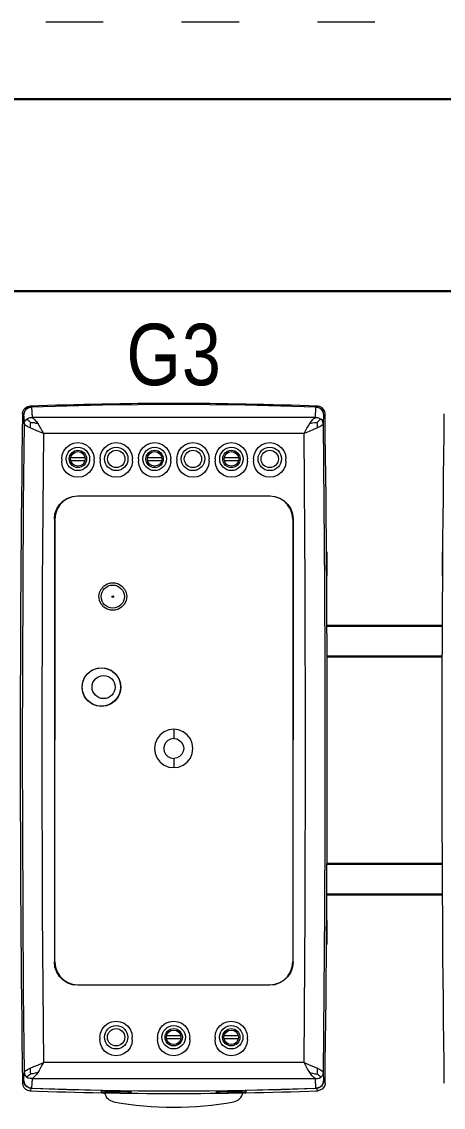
# Model space of a CAD drawing. Header units: millimetres. Extents: x -6000 to 26000, y -6000 to 26000.
# Drawn here: x 93.46 to 101.1, y -2303.55 to -2283.87 of the extents above; entities that cross this region are included whole.
import ezdxf

# ---------------------------------------------------------------- set-up
doc = ezdxf.new("R2010")
doc.units = ezdxf.units.MM
doc.header["$MEASUREMENT"] = 0
for name, color, linetype, lineweight in [('Чертеж и Рисунок_Ном._пера__1', 7, 'Continuous', 15), ('Чертеж и Рисунок_Ном._пера__21', 7, 'Continuous', 30), ('Чертеж и Рисунок_Ном._пера__7', 7, 'Continuous', 15)]:
    doc.layers.add(name, color=color, linetype=linetype, lineweight=lineweight)
doc.styles.add('СГЕНЕРИР_СТИЛЬ_1', font='ARIALN.TTF')

msp = doc.modelspace()

# ---------------------------------------------------------------- linework, layer by layer
at = {"layer": 'Чертеж и Рисунок_Ном._пера__21', "color": 7, "linetype": 'Continuous', "lineweight": 30}
for p, q in [((83.67, -2285.273), (154.569, -2285.273)), ((154.569, -2288.75), (83.67, -2288.75)), ((98.995, -2294.821), (101.082, -2294.821)), ((98.998, -2295.376), (101.084, -2295.376)), ((101.083, -2299.134), (98.996, -2299.134)), ((101.08, -2299.691), (98.993, -2299.691))]:
    msp.add_line(p, q, dxfattribs=at)
at = {"layer": 'Чертеж и Рисунок_Ном._пера__7', "color": 7, "linetype": 'Continuous', "lineweight": 15}
for p, q in [((93.897, -2283.868), (94.94, -2283.868)), ((96.359, -2283.868), (97.403, -2283.868)), ((98.822, -2283.868), (99.865, -2283.868)), ((93.609, -2290.837), (93.637, -2290.85)), ((93.642, -2290.856), (93.651, -2291.044)), ((94.208, -2290.82), (94.208, -2290.828)), ((94.754, -2290.815), (94.754, -2290.806)), ((94.9, -2290.803), (94.9, -2290.812)), ((95.447, -2290.804), (95.447, -2290.795)), ((95.598, -2290.794), (95.598, -2290.802)), ((96.146, -2290.799), (96.146, -2290.791)), ((96.291, -2290.791), (96.291, -2290.799)), ((96.838, -2290.802), (96.838, -2290.794)), ((96.989, -2290.795), (96.99, -2290.804)), ((97.536, -2290.812), (97.537, -2290.803)), ((97.682, -2290.806), (97.683, -2290.815)), ((98.228, -2290.828), (98.229, -2290.82)), ((98.786, -2291.044), (98.795, -2290.856)), ((98.8, -2290.85), (98.827, -2290.837)), ((93.503, -2290.987), (93.475, -2290.974)), ((98.786, -2291.044), (93.651, -2291.044)), ((98.961, -2290.974), (98.934, -2290.987)), ((98.58, -2291.335), (93.856, -2291.335)), ((94.187, -2291.793), (94.188, -2291.834)), ((94.352, -2291.765), (94.61, -2291.765)), ((94.352, -2291.821), (94.61, -2291.821)), ((94.774, -2291.834), (94.774, -2291.793)), ((94.883, -2291.793), (94.883, -2291.834)), ((95.47, -2291.834), (95.47, -2291.793)), ((95.579, -2291.793), (95.579, -2291.834)), ((95.743, -2291.765), (96.001, -2291.765)), ((95.743, -2291.821), (96.001, -2291.821)), ((96.165, -2291.834), (96.165, -2291.793)), ((96.274, -2291.793), (96.274, -2291.834)), ((96.861, -2291.834), (96.861, -2291.793)), ((96.97, -2291.793), (96.97, -2291.834)), ((97.134, -2291.765), (97.392, -2291.765)), ((97.134, -2291.821), (97.392, -2291.821)), ((97.556, -2291.834), (97.556, -2291.793)), ((97.665, -2291.793), (97.665, -2291.834)), ((98.252, -2291.834), (98.252, -2291.793)), ((94.479, -2292.462), (97.957, -2292.462)), ((97.957, -2292.462), (94.479, -2292.469)), ((94.479, -2292.469), (94.479, -2292.462)), ((97.957, -2292.462), (97.957, -2292.469)), ((94.055, -2292.883), (94.062, -2292.887)), ((94.062, -2292.887), (94.055, -2300.912)), ((94.062, -2300.909), (94.062, -2292.887)), ((98.375, -2292.887), (98.382, -2292.883)), ((98.382, -2292.884), (98.375, -2300.909)), ((98.382, -2300.912), (98.382, -2292.884)), ((98.986, -2293.478), (98.991, -2293.478)), ((98.991, -2293.478), (98.991, -2293.915)), ((101.087, -2293.915), (101.087, -2293.478)), ((96.218, -2296.694), (96.218, -2296.861)), ((96.218, -2297.222), (96.218, -2297.389)), ((98.991, -2300.155), (98.991, -2300.592)), ((101.091, -2300.592), (101.087, -2300.592)), ((94.062, -2300.909), (94.055, -2300.913)), ((98.382, -2300.913), (98.375, -2300.909)), ((94.479, -2301.334), (94.479, -2301.327)), ((94.479, -2301.327), (97.957, -2301.327)), ((97.957, -2301.327), (94.479, -2301.334)), ((97.957, -2301.327), (97.957, -2301.334)), ((94.88, -2302.276), (94.88, -2302.318)), ((95.467, -2302.318), (95.467, -2302.276)), ((95.924, -2302.276), (95.923, -2302.318)), ((96.346, -2302.249), (96.088, -2302.249)), ((96.346, -2302.304), (96.088, -2302.304)), ((96.51, -2302.318), (96.51, -2302.276)), ((96.967, -2302.276), (96.967, -2302.318)), ((97.389, -2302.249), (97.131, -2302.249)), ((97.389, -2302.304), (97.131, -2302.304)), ((97.554, -2302.318), (97.554, -2302.276)), ((98.581, -2302.734), (93.856, -2302.734)), ((93.503, -2303.067), (93.51, -2302.919)), ((98.926, -2302.919), (98.933, -2303.067)), ((93.475, -2303.109), (93.503, -2303.067)), ((93.65, -2303.026), (93.643, -2303.198)), ((93.65, -2303.026), (98.786, -2303.026)), ((98.794, -2303.198), (98.786, -2303.026)), ((98.933, -2303.067), (98.961, -2303.109)), ((94.904, -2303.249), (94.903, -2303.275)), ((95.45, -2303.283), (95.449, -2303.258)), ((96.985, -2303.258), (96.984, -2303.283)), ((97.531, -2303.275), (97.53, -2303.25))]:
    msp.add_line(p, q, dxfattribs=at)
at = {"layer": 'Чертеж и Рисунок_Ном._пера__7', "color": 7, "linetype": 'Continuous', "lineweight": 15, "flags": 128}
for points in [[(93.475, -2290.974), (93.482, -2290.933), (93.501, -2290.895), (93.531, -2290.865), (93.568, -2290.845), (93.609, -2290.837)], [(93.503, -2290.987), (93.505, -2290.963), (93.513, -2290.938), (93.525, -2290.914), (93.542, -2290.892)], [(93.545, -2290.895), (93.535, -2290.905), (93.526, -2290.915), (93.519, -2290.927), (93.513, -2290.939), (93.509, -2290.951), (93.506, -2290.963), (93.504, -2290.975), (93.503, -2290.987)], [(93.542, -2290.892), (93.553, -2290.883), (93.564, -2290.874), (93.575, -2290.867), (93.587, -2290.861), (93.6, -2290.857), (93.612, -2290.854), (93.625, -2290.851), (93.637, -2290.85)], [(93.642, -2290.856), (93.617, -2290.858), (93.591, -2290.865), (93.567, -2290.878), (93.545, -2290.895)], [(93.566, -2290.874), (93.555, -2290.881), (93.546, -2290.889)], [(93.551, -2290.888), (93.563, -2290.877)], [(93.571, -2290.872), (93.588, -2290.864), (93.604, -2290.857), (93.62, -2290.854), (93.638, -2290.852)], [(93.637, -2290.85), (94.276, -2290.829), (94.922, -2290.813), (95.569, -2290.804), (95.894, -2290.802), (96.218, -2290.801), (96.543, -2290.802), (96.867, -2290.804), (97.515, -2290.813), (98.16, -2290.829), (98.8, -2290.85)], [(98.795, -2290.856), (98.157, -2290.835), (97.512, -2290.819), (96.866, -2290.81), (96.542, -2290.807), (96.218, -2290.806), (95.894, -2290.807), (95.57, -2290.81), (94.924, -2290.819), (94.28, -2290.835), (93.642, -2290.856)], [(98.892, -2290.895), (98.882, -2290.886), (98.87, -2290.878), (98.858, -2290.871), (98.845, -2290.865), (98.833, -2290.861), (98.82, -2290.858), (98.807, -2290.857), (98.795, -2290.856)], [(98.798, -2290.852), (98.817, -2290.854), (98.833, -2290.857), (98.849, -2290.864), (98.866, -2290.872)], [(98.8, -2290.85), (98.824, -2290.853), (98.849, -2290.861), (98.873, -2290.874), (98.894, -2290.892)], [(98.961, -2290.974), (98.954, -2290.933), (98.935, -2290.895), (98.906, -2290.865), (98.869, -2290.845), (98.827, -2290.837)], [(98.894, -2290.892), (98.885, -2290.884), (98.876, -2290.878), (98.866, -2290.872)], [(98.886, -2290.888), (98.873, -2290.877)], [(98.934, -2290.987), (98.931, -2290.963), (98.923, -2290.939), (98.91, -2290.915), (98.892, -2290.895)], [(98.894, -2290.892), (98.915, -2290.92), (98.929, -2290.952), (98.934, -2290.987)], [(93.51, -2291.15), (93.508, -2291.096), (93.505, -2291.042), (93.503, -2290.987)], [(93.51, -2291.15), (93.516, -2291.12), (93.531, -2291.092), (93.553, -2291.07)], [(93.553, -2291.07), (93.581, -2291.053), (93.614, -2291.044), (93.651, -2291.044)], [(93.621, -2291.131), (93.609, -2291.12), (93.597, -2291.11), (93.587, -2291.101), (93.578, -2291.093), (93.57, -2291.086), (93.557, -2291.074)], [(93.621, -2291.131), (93.616, -2291.154), (93.614, -2291.166), (93.613, -2291.178), (93.613, -2291.202), (93.613, -2291.216), (93.614, -2291.231)], [(93.621, -2291.131), (93.654, -2291.131), (93.67, -2291.133), (93.686, -2291.135), (93.702, -2291.138), (93.718, -2291.142), (93.735, -2291.147), (93.753, -2291.153)], [(93.651, -2291.044), (93.663, -2291.052), (93.676, -2291.061), (93.689, -2291.073), (93.702, -2291.086), (93.715, -2291.1), (93.728, -2291.116), (93.741, -2291.134), (93.753, -2291.153)], [(98.683, -2291.153), (98.696, -2291.134), (98.709, -2291.116), (98.722, -2291.1), (98.735, -2291.086), (98.747, -2291.073), (98.76, -2291.061), (98.773, -2291.052), (98.786, -2291.044)], [(98.683, -2291.153), (98.731, -2291.139), (98.773, -2291.132), (98.816, -2291.131)], [(98.786, -2291.044), (98.822, -2291.044), (98.856, -2291.053), (98.884, -2291.07)], [(98.816, -2291.131), (98.828, -2291.12), (98.839, -2291.11), (98.849, -2291.101), (98.859, -2291.093), (98.867, -2291.086), (98.879, -2291.074)], [(98.823, -2291.231), (98.824, -2291.202), (98.824, -2291.178), (98.821, -2291.154), (98.816, -2291.131)], [(98.926, -2291.15), (98.921, -2291.12), (98.906, -2291.093), (98.884, -2291.07)], [(98.934, -2290.987), (98.931, -2291.042), (98.929, -2291.096), (98.926, -2291.15)], [(93.48, -2297.042), (93.482, -2295.561), (93.488, -2294.082), (93.497, -2292.613), (93.511, -2291.15)], [(93.614, -2291.231), (93.56, -2291.205), (93.524, -2291.178), (93.511, -2291.15)], [(93.856, -2291.335), (93.767, -2291.295), (93.683, -2291.261), (93.614, -2291.231)], [(93.753, -2291.153), (93.779, -2291.193), (93.792, -2291.215), (93.805, -2291.238), (93.83, -2291.285), (93.843, -2291.31), (93.856, -2291.335)], [(98.58, -2291.335), (98.606, -2291.285), (98.632, -2291.238), (98.658, -2291.193), (98.683, -2291.153)], [(98.823, -2291.231), (98.753, -2291.261), (98.67, -2291.295), (98.58, -2291.335)], [(98.926, -2291.15), (98.919, -2291.17), (98.911, -2291.179), (98.9, -2291.189), (98.886, -2291.199), (98.868, -2291.21), (98.847, -2291.22), (98.823, -2291.231)], [(98.926, -2291.15), (98.939, -2292.613), (98.949, -2294.082), (98.955, -2295.561), (98.957, -2297.042)], [(93.856, -2291.335), (93.835, -2294.062), (93.828, -2297.035), (93.835, -2300.007), (93.856, -2302.734)], [(94.187, -2291.792), (94.197, -2291.716), (94.227, -2291.645), (94.272, -2291.585), (94.332, -2291.539), (94.403, -2291.509), (94.48, -2291.498), (94.557, -2291.508), (94.628, -2291.538), (94.688, -2291.584), (94.734, -2291.644), (94.764, -2291.715), (94.774, -2291.792)], [(94.883, -2291.792), (94.893, -2291.716), (94.922, -2291.645), (94.968, -2291.585), (95.028, -2291.539), (95.099, -2291.509), (95.176, -2291.498), (95.253, -2291.508), (95.324, -2291.538), (95.384, -2291.584), (95.43, -2291.644), (95.46, -2291.715), (95.47, -2291.792)], [(95.579, -2291.792), (95.588, -2291.716), (95.618, -2291.645), (95.663, -2291.585), (95.723, -2291.539), (95.794, -2291.509), (95.871, -2291.498), (95.948, -2291.508), (96.019, -2291.538), (96.079, -2291.584), (96.126, -2291.644), (96.155, -2291.715), (96.165, -2291.792)], [(96.274, -2291.792), (96.284, -2291.716), (96.313, -2291.645), (96.359, -2291.585), (96.419, -2291.539), (96.49, -2291.509), (96.567, -2291.498), (96.644, -2291.508), (96.715, -2291.538), (96.775, -2291.584), (96.821, -2291.644), (96.851, -2291.715), (96.861, -2291.792)], [(96.97, -2291.792), (96.98, -2291.716), (97.009, -2291.645), (97.054, -2291.585), (97.115, -2291.539), (97.185, -2291.509), (97.262, -2291.498), (97.339, -2291.508), (97.41, -2291.538), (97.471, -2291.584), (97.517, -2291.644), (97.546, -2291.715), (97.556, -2291.792)], [(97.665, -2291.792), (97.675, -2291.716), (97.704, -2291.645), (97.75, -2291.585), (97.81, -2291.539), (97.881, -2291.509), (97.958, -2291.498), (98.035, -2291.508), (98.106, -2291.538), (98.166, -2291.584), (98.212, -2291.644), (98.242, -2291.715), (98.252, -2291.792)], [(98.581, -2302.734), (98.601, -2300.007), (98.609, -2297.035), (98.601, -2294.062), (98.58, -2291.335)], [(94.774, -2291.834), (94.764, -2291.91), (94.734, -2291.981), (94.688, -2292.041), (94.627, -2292.087), (94.556, -2292.117), (94.481, -2292.126), (94.407, -2292.117), (94.336, -2292.088), (94.275, -2292.042), (94.228, -2291.982), (94.198, -2291.911), (94.187, -2291.834)], [(95.47, -2291.834), (95.459, -2291.91), (95.43, -2291.981), (95.383, -2292.041), (95.322, -2292.087), (95.252, -2292.117), (95.177, -2292.126), (95.102, -2292.117), (95.031, -2292.088), (94.97, -2292.042), (94.924, -2291.982), (94.894, -2291.911), (94.883, -2291.834)], [(96.165, -2291.834), (96.155, -2291.91), (96.125, -2291.981), (96.079, -2292.041), (96.018, -2292.087), (95.947, -2292.117), (95.873, -2292.126), (95.798, -2292.117), (95.727, -2292.088), (95.666, -2292.042), (95.619, -2291.982), (95.589, -2291.911), (95.579, -2291.834)], [(96.861, -2291.834), (96.85, -2291.91), (96.821, -2291.981), (96.774, -2292.041), (96.714, -2292.087), (96.643, -2292.117), (96.568, -2292.126), (96.493, -2292.117), (96.423, -2292.088), (96.362, -2292.042), (96.315, -2291.982), (96.285, -2291.911), (96.274, -2291.834)], [(97.556, -2291.834), (97.546, -2291.91), (97.516, -2291.981), (97.47, -2292.041), (97.409, -2292.087), (97.338, -2292.117), (97.264, -2292.126), (97.189, -2292.117), (97.118, -2292.088), (97.057, -2292.042), (97.01, -2291.982), (96.98, -2291.911), (96.97, -2291.834)], [(98.252, -2291.834), (98.242, -2291.91), (98.212, -2291.981), (98.165, -2292.041), (98.105, -2292.087), (98.034, -2292.117), (97.959, -2292.126), (97.885, -2292.117), (97.814, -2292.088), (97.753, -2292.042), (97.706, -2291.982), (97.676, -2291.911), (97.665, -2291.834)], [(94.055, -2292.884), (94.066, -2292.789), (94.098, -2292.7), (94.148, -2292.621), (94.215, -2292.555), (94.295, -2292.504), (94.385, -2292.473), (94.479, -2292.462)], [(94.479, -2292.469), (94.386, -2292.48), (94.298, -2292.511), (94.219, -2292.56), (94.154, -2292.625), (94.104, -2292.704), (94.073, -2292.792), (94.062, -2292.887)], [(97.957, -2292.462), (98.05, -2292.472), (98.139, -2292.503), (98.219, -2292.552), (98.286, -2292.618), (98.338, -2292.698), (98.37, -2292.787), (98.382, -2292.884)], [(98.375, -2292.887), (98.364, -2292.793), (98.333, -2292.705), (98.283, -2292.626), (98.218, -2292.56), (98.139, -2292.511), (98.051, -2292.48), (97.957, -2292.469)], [(94.863, -2294.288), (94.873, -2294.217), (94.903, -2294.151), (94.95, -2294.098), (95.01, -2294.059), (95.079, -2294.039), (95.149, -2294.039), (95.217, -2294.059), (95.278, -2294.098), (95.324, -2294.151), (95.354, -2294.217), (95.365, -2294.288)], [(95.365, -2294.288), (95.354, -2294.359), (95.325, -2294.424), (95.278, -2294.477), (95.218, -2294.516), (95.15, -2294.536), (95.079, -2294.537), (95.011, -2294.517), (94.95, -2294.478), (94.904, -2294.425), (94.873, -2294.36), (94.863, -2294.288)], [(94.556, -2295.928), (94.568, -2295.837), (94.603, -2295.753), (94.659, -2295.681), (94.731, -2295.625), (94.816, -2295.59), (94.907, -2295.578)], [(94.907, -2295.578), (94.998, -2295.59), (95.082, -2295.625), (95.155, -2295.68), (95.21, -2295.753), (95.246, -2295.837), (95.258, -2295.928)], [(94.907, -2296.279), (94.816, -2296.267), (94.731, -2296.232), (94.659, -2296.177), (94.603, -2296.104), (94.568, -2296.02), (94.556, -2295.928)], [(95.258, -2295.928), (95.246, -2296.019), (95.211, -2296.104), (95.155, -2296.176), (95.083, -2296.232), (94.998, -2296.267), (94.907, -2296.279)], [(96.218, -2296.694), (96.13, -2296.705), (96.045, -2296.74), (95.973, -2296.795), (95.918, -2296.867), (95.883, -2296.951), (95.871, -2297.041), (95.883, -2297.132), (95.917, -2297.216), (95.973, -2297.288), (96.045, -2297.343), (96.129, -2297.378), (96.218, -2297.389)], [(96.218, -2297.389), (96.307, -2297.378), (96.391, -2297.343), (96.464, -2297.288), (96.519, -2297.216), (96.554, -2297.132), (96.566, -2297.042), (96.554, -2296.951), (96.519, -2296.867), (96.464, -2296.795), (96.392, -2296.74), (96.307, -2296.705), (96.218, -2296.694)], [(96.218, -2296.861), (96.162, -2296.87), (96.111, -2296.896), (96.072, -2296.936), (96.046, -2296.985), (96.038, -2297.041), (96.046, -2297.097), (96.071, -2297.147), (96.111, -2297.187), (96.162, -2297.213), (96.218, -2297.222)], [(96.218, -2296.861), (96.273, -2296.869), (96.324, -2296.895), (96.364, -2296.935), (96.39, -2296.985), (96.399, -2297.041), (96.39, -2297.097), (96.365, -2297.147), (96.325, -2297.188), (96.274, -2297.214), (96.218, -2297.222)], [(93.511, -2302.919), (93.497, -2301.456), (93.488, -2299.987), (93.482, -2298.515), (93.48, -2297.042)], [(98.957, -2297.042), (98.955, -2298.515), (98.949, -2299.987), (98.939, -2301.456), (98.926, -2302.919)], [(94.479, -2301.334), (94.386, -2301.324), (94.297, -2301.293), (94.217, -2301.243), (94.15, -2301.177), (94.099, -2301.098), (94.066, -2301.008), (94.055, -2300.912)], [(94.062, -2300.909), (94.073, -2301.003), (94.104, -2301.091), (94.153, -2301.17), (94.219, -2301.235), (94.298, -2301.285), (94.386, -2301.316), (94.479, -2301.327)], [(97.957, -2301.327), (98.05, -2301.316), (98.139, -2301.285), (98.218, -2301.235), (98.284, -2301.169), (98.333, -2301.09), (98.364, -2301.002), (98.375, -2300.909)], [(98.382, -2300.912), (98.37, -2301.008), (98.338, -2301.098), (98.287, -2301.177), (98.22, -2301.243), (98.14, -2301.292), (98.051, -2301.323), (97.957, -2301.334)], [(94.88, -2302.277), (94.89, -2302.2), (94.92, -2302.13), (94.967, -2302.07), (95.027, -2302.023), (95.098, -2301.994), (95.173, -2301.984), (95.248, -2301.994), (95.319, -2302.023), (95.38, -2302.069), (95.426, -2302.129), (95.456, -2302.2), (95.467, -2302.277)], [(95.923, -2302.277), (95.934, -2302.2), (95.964, -2302.13), (96.01, -2302.07), (96.071, -2302.023), (96.142, -2301.994), (96.216, -2301.984), (96.291, -2301.994), (96.362, -2302.023), (96.423, -2302.069), (96.47, -2302.129), (96.5, -2302.2), (96.51, -2302.277)], [(96.967, -2302.277), (96.977, -2302.2), (97.007, -2302.13), (97.053, -2302.07), (97.114, -2302.023), (97.185, -2301.994), (97.26, -2301.984), (97.334, -2301.994), (97.405, -2302.023), (97.466, -2302.069), (97.513, -2302.129), (97.543, -2302.2), (97.554, -2302.277)], [(95.467, -2302.319), (95.457, -2302.395), (95.428, -2302.466), (95.382, -2302.526), (95.322, -2302.573), (95.251, -2302.602), (95.174, -2302.613), (95.097, -2302.603), (95.026, -2302.573), (94.966, -2302.527), (94.92, -2302.467), (94.89, -2302.396), (94.88, -2302.319)], [(96.51, -2302.319), (96.501, -2302.395), (96.471, -2302.466), (96.426, -2302.526), (96.366, -2302.573), (96.295, -2302.602), (96.218, -2302.613), (96.141, -2302.603), (96.07, -2302.573), (96.009, -2302.527), (95.963, -2302.467), (95.933, -2302.396), (95.923, -2302.319)], [(97.554, -2302.319), (97.544, -2302.395), (97.515, -2302.466), (97.469, -2302.526), (97.409, -2302.573), (97.338, -2302.602), (97.261, -2302.613), (97.184, -2302.603), (97.113, -2302.573), (97.053, -2302.527), (97.007, -2302.467), (96.977, -2302.396), (96.967, -2302.319)], [(93.614, -2302.838), (93.683, -2302.809), (93.766, -2302.774), (93.856, -2302.734)], [(93.856, -2302.734), (93.83, -2302.784), (93.805, -2302.831), (93.779, -2302.876), (93.753, -2302.917)], [(98.683, -2302.917), (98.658, -2302.876), (98.645, -2302.854), (98.632, -2302.831), (98.606, -2302.784), (98.593, -2302.759), (98.581, -2302.734)], [(98.581, -2302.734), (98.67, -2302.774), (98.753, -2302.808), (98.823, -2302.838)], [(93.511, -2302.919), (93.517, -2302.899), (93.525, -2302.89), (93.536, -2302.88), (93.551, -2302.87), (93.569, -2302.859), (93.59, -2302.849), (93.614, -2302.838)], [(93.511, -2302.919), (93.516, -2302.949), (93.53, -2302.977), (93.552, -2302.999)], [(93.552, -2302.999), (93.563, -2302.989), (93.578, -2302.976), (93.597, -2302.959), (93.621, -2302.938)], [(93.614, -2302.838), (93.613, -2302.867), (93.613, -2302.891), (93.616, -2302.915), (93.621, -2302.938)], [(93.753, -2302.917), (93.705, -2302.93), (93.663, -2302.937), (93.621, -2302.938)], [(93.753, -2302.917), (93.74, -2302.935), (93.728, -2302.953), (93.715, -2302.969), (93.702, -2302.983), (93.689, -2302.996), (93.676, -2303.008), (93.663, -2303.017), (93.65, -2303.026)], [(98.786, -2303.026), (98.773, -2303.017), (98.76, -2303.008), (98.748, -2302.996), (98.735, -2302.983), (98.722, -2302.969), (98.709, -2302.953), (98.696, -2302.935), (98.683, -2302.917)], [(98.683, -2302.917), (98.731, -2302.93), (98.774, -2302.937), (98.816, -2302.938)], [(98.816, -2302.938), (98.821, -2302.915), (98.823, -2302.903), (98.824, -2302.891), (98.824, -2302.867), (98.824, -2302.854), (98.823, -2302.838)], [(98.884, -2302.999), (98.874, -2302.989), (98.859, -2302.976), (98.85, -2302.968), (98.839, -2302.959), (98.828, -2302.949), (98.816, -2302.938)], [(98.823, -2302.838), (98.877, -2302.864), (98.913, -2302.891), (98.926, -2302.919)], [(98.926, -2302.919), (98.921, -2302.949), (98.906, -2302.977), (98.884, -2302.999)], [(93.475, -2303.109), (93.482, -2303.15), (93.501, -2303.188), (93.531, -2303.218), (93.568, -2303.238), (93.609, -2303.246)], [(93.543, -2303.162), (93.522, -2303.134), (93.508, -2303.101), (93.503, -2303.067)], [(93.503, -2303.067), (93.506, -2303.091), (93.514, -2303.115), (93.527, -2303.138), (93.545, -2303.159)], [(93.65, -2303.026), (93.614, -2303.025), (93.581, -2303.016), (93.552, -2302.999)], [(98.786, -2303.026), (98.823, -2303.025), (98.856, -2303.016), (98.884, -2302.999)], [(98.961, -2303.109), (98.954, -2303.15), (98.935, -2303.188), (98.906, -2303.218), (98.869, -2303.238), (98.828, -2303.246)], [(98.892, -2303.159), (98.901, -2303.149), (98.91, -2303.138), (98.917, -2303.127), (98.923, -2303.115), (98.927, -2303.103), (98.93, -2303.091), (98.932, -2303.078), (98.933, -2303.067)], [(98.933, -2303.067), (98.928, -2303.101), (98.915, -2303.134), (98.894, -2303.162)], [(93.637, -2303.204), (93.603, -2303.198), (93.571, -2303.184), (93.543, -2303.162)], [(93.571, -2303.182), (93.561, -2303.176), (93.552, -2303.17), (93.543, -2303.162)], [(93.545, -2303.159), (93.556, -2303.168), (93.567, -2303.176), (93.579, -2303.183), (93.592, -2303.188), (93.605, -2303.193), (93.617, -2303.196), (93.63, -2303.197), (93.643, -2303.198)], [(93.551, -2303.166), (93.564, -2303.176)], [(93.639, -2303.202), (93.62, -2303.2), (93.604, -2303.196), (93.588, -2303.19), (93.571, -2303.182)], [(93.637, -2303.204), (93.628, -2303.218), (93.619, -2303.232), (93.609, -2303.246)], [(98.799, -2303.203), (98.161, -2303.226), (97.515, -2303.243), (96.868, -2303.253), (96.543, -2303.256), (96.218, -2303.256), (95.893, -2303.256), (95.569, -2303.253), (94.921, -2303.243), (94.276, -2303.226), (93.637, -2303.203)], [(93.643, -2303.198), (94.28, -2303.221), (94.924, -2303.237), (95.57, -2303.247), (95.894, -2303.25), (96.218, -2303.251), (96.543, -2303.25), (96.866, -2303.247), (97.513, -2303.237), (98.157, -2303.221), (98.794, -2303.198)], [(98.794, -2303.198), (98.819, -2303.196), (98.845, -2303.188), (98.87, -2303.176), (98.892, -2303.159)], [(98.865, -2303.182), (98.849, -2303.19), (98.832, -2303.196), (98.816, -2303.2), (98.798, -2303.202)], [(98.894, -2303.162), (98.883, -2303.171), (98.872, -2303.18), (98.861, -2303.187), (98.849, -2303.193), (98.836, -2303.197), (98.824, -2303.2), (98.811, -2303.202), (98.799, -2303.203)], [(98.827, -2303.246), (98.818, -2303.232), (98.809, -2303.218), (98.799, -2303.204)], [(98.865, -2303.182), (98.88, -2303.171)], [(98.87, -2303.179), (98.881, -2303.173), (98.89, -2303.165)]]:
    msp.add_lwpolyline(points, dxfattribs=at)
at = {"layer": 'Чертеж и Рисунок_Ном._пера__7', "color": 7, "linetype": 'Continuous', "lineweight": 15}
for centre, radius in [((94.481, -2291.793), 0.212), ((94.481, -2291.793), 0.157), ((94.481, -2291.793), 0.132), ((95.176, -2291.793), 0.212), ((95.176, -2291.793), 0.157), ((95.872, -2291.793), 0.212), ((95.872, -2291.793), 0.157), ((95.872, -2291.793), 0.132), ((96.567, -2291.793), 0.212), ((96.567, -2291.793), 0.157), ((97.263, -2291.793), 0.212), ((97.263, -2291.793), 0.157), ((97.263, -2291.793), 0.132), ((97.959, -2291.793), 0.212), ((97.959, -2291.793), 0.157), ((95.114, -2294.288), 0.209), ((95.114, -2294.288), 0.0139), ((94.907, -2295.928), 0.348), ((94.947, -2295.929), 0.209), ((95.174, -2302.277), 0.212), ((95.174, -2302.277), 0.157), ((96.217, -2302.277), 0.212), ((96.217, -2302.277), 0.157), ((96.217, -2302.277), 0.132), ((97.26, -2302.277), 0.212), ((97.26, -2302.277), 0.157), ((97.26, -2302.277), 0.132)]:
    msp.add_circle(centre, radius, dxfattribs=at)
for centre, radius, start, end in [((96.218, -2360.374), 69.586, 87.85115, 92.14882), ((96.218, -2360.374), 69.583, 91.20567, 91.65571), ((96.218, -2360.374), 69.575, 91.20606, 91.65567), ((96.218, -2360.374), 69.583, 90.635, 91.08575), ((96.218, -2360.374), 69.575, 90.63532, 91.08564), ((96.218, -2360.374), 69.583, 90.05964, 90.51075), ((96.218, -2360.374), 69.575, 90.05989, 90.51056), ((96.218, -2360.374), 69.583, 89.48943, 89.94055), ((96.218, -2360.374), 69.575, 89.48962, 89.94029), ((96.218, -2360.374), 69.583, 88.91443, 89.36519), ((96.218, -2360.374), 69.575, 88.91455, 89.36486), ((96.218, -2360.374), 69.583, 88.34449, 88.79432), ((96.218, -2360.374), 69.575, 88.34451, 88.79412), ((561.931, -2297.042), 468.495, 179.25798, 180.74202), ((-369.495, -2297.042), 468.495, 359.25798, 0.74202), ((569.572, -2297.042), 468.495, 179.25798, 180.74202), ((96.218, -2233.709), 69.586, 267.8511, 272.14887), ((96.218, -2233.709), 69.578, 268.91764, 269.36812), ((96.219, -2233.709), 69.553, 268.91665, 269.36585), ((95.168, -2303.239), 0.209, 192.0212, 259.351), ((96.218, -2233.708), 69.579, 270.63091, 271.08139), ((96.219, -2233.709), 69.553, 270.63054, 271.07974), ((97.268, -2303.239), 0.209, 280.6488, 347.979), ((96.218, -2297.654), 5.892, 259.3511, 280.6489)]:
    msp.add_arc(centre, radius, start, end, dxfattribs=at)

# ---------------------------------------------------------------- texts
at = {"layer": 'Чертеж и Рисунок_Ном._пера__1', "color": 7, "linetype": 'Continuous', "lineweight": 15, "char_height": 1.11293, "attachment_point": 7, "style": 'СГЕНЕРИР_СТИЛЬ_1'}
for s, insert in [('\\A1;{\\pql;\\fArial Narrow|b0|i0|c204|p34;G}', (95.359, -2290.472)), ('\\A1;{\\pql;\\fArial Narrow|b0|i0|c204|p34;3}', (96.365, -2290.473))]:
    msp.add_mtext(s, dxfattribs=dict(at, insert=insert))

doc.saveas('drawing.dxf')
